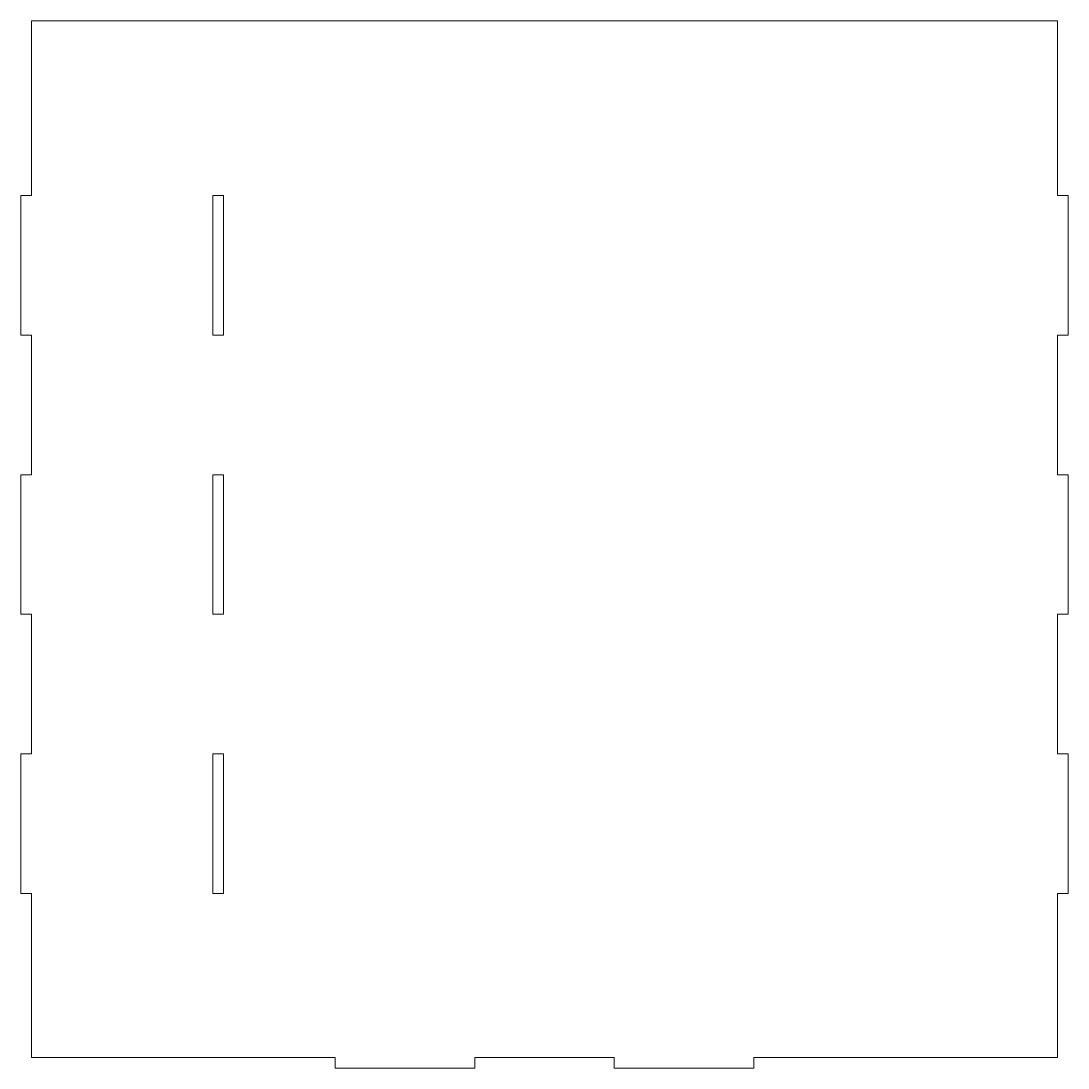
# Model space of a CAD drawing. Extents: x -150 to 150, y -150 to 150.
import ezdxf

# ---------------------------------------------------------------- set-up
doc = ezdxf.new("R2010")
doc.units = 0
doc.layers.get('0').update_dxf_attribs({"linetype": 'CONTINUOUS', "lineweight": 5, "true_color": 0xffffff})

# ---------------------------------------------------------------- blocks, each defined once
blk = doc.blocks.new('BODY007')
at = {"color": 0}
for p, q in [((-147, 150), (147, 150)), ((-147, 150), (-147, 100)), ((147, 150), (147, 100)), ((-150, 100), (-147, 100)), ((-150, 60), (-150, 100)), ((-95, 100), (-92, 100)), ((-95, 60), (-95, 100)), ((-92, 100), (-92, 60)), ((150, 100), (147, 100)), ((150, 60), (150, 100)), ((-147, 60), (-150, 60)), ((-147, 60), (-147, 20)), ((-92, 60), (-95, 60)), ((147, 60), (147, 20)), ((147, 60), (150, 60)), ((-150, -20), (-150, 20)), ((-150, 20), (-147, 20)), ((-95, 20), (-92, 20)), ((-95, -20), (-95, 20)), ((-92, 20), (-92, -20)), ((150, 20), (147, 20)), ((150, -20), (150, 20)), ((-147, -20), (-150, -20)), ((-147, -20), (-147, -60)), ((-92, -20), (-95, -20)), ((147, -20), (147, -60)), ((147, -20), (150, -20)), ((-150, -60), (-147, -60)), ((-150, -100), (-150, -60)), ((-95, -60), (-92, -60)), ((-95, -100), (-95, -60)), ((-92, -60), (-92, -100)), ((150, -60), (147, -60)), ((150, -100), (150, -60)), ((-147, -100), (-150, -100)), ((-147, -100), (-147, -147)), ((-92, -100), (-95, -100)), ((147, -100), (147, -147)), ((147, -100), (150, -100)), ((-60, -147), (-147, -147)), ((-60, -150), (-60, -147)), ((-20, -147), (-20, -150)), ((20, -147), (-20, -147)), ((20, -150), (20, -147)), ((60, -147), (60, -150)), ((147, -147), (60, -147)), ((-20, -150), (-60, -150)), ((60, -150), (20, -150))]:
    blk.add_line(p, q, dxfattribs=at)

msp = doc.modelspace()

# ---------------------------------------------------------------- block references
at = {"color": 0}
msp.add_blockref('BODY007', (0, 0), dxfattribs=at)

doc.saveas('drawing.dxf')
